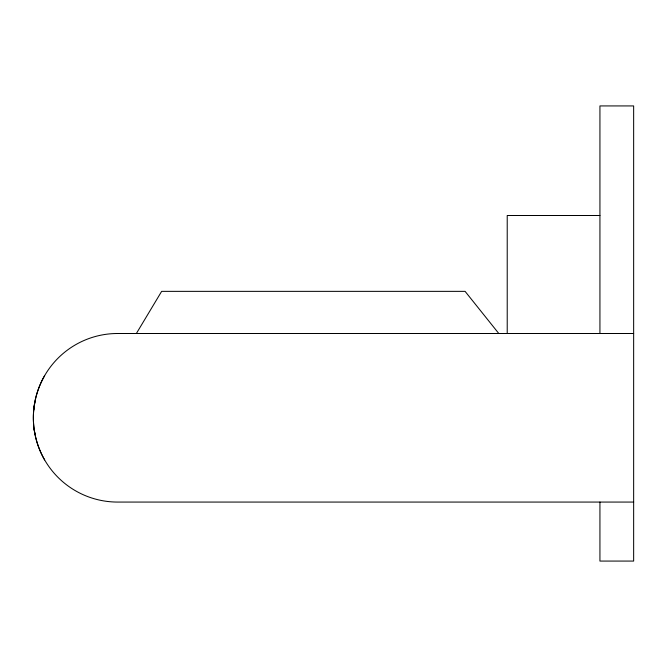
<?xml version="1.0" encoding="UTF-8"?>
<svg xmlns="http://www.w3.org/2000/svg" width="667" height="667" viewBox="0 0 667 667"><rect width="100%" height="100%" fill="white"/><g stroke="black" fill="none" stroke-linecap="round" stroke-linejoin="round"><path stroke-width="1" d="M33.85 409.013C31.924 426.563 35.843 444.639 44.639 459.93M33.9 408.538C35.118 396.982 38.886 385.726 44.639 375.646M33.75 410.047L34.967 401.342M136.368 333.5L161.647 291.354L465.082 291.354L498.791 333.5M599.933 215.499L507.22 215.499L507.22 333.5M633.65 333.5L117.634 333.5A84.284 84.284 0 0 0 33.35 417.784A84.284 84.284 0 0 0 117.634 502.068L633.65 502.068M34.067 428.739L34.967 434.225M599.933 333.5L599.933 105.928L633.65 105.928L633.65 561.072L599.933 561.072L599.933 502.068"/></g></svg>
